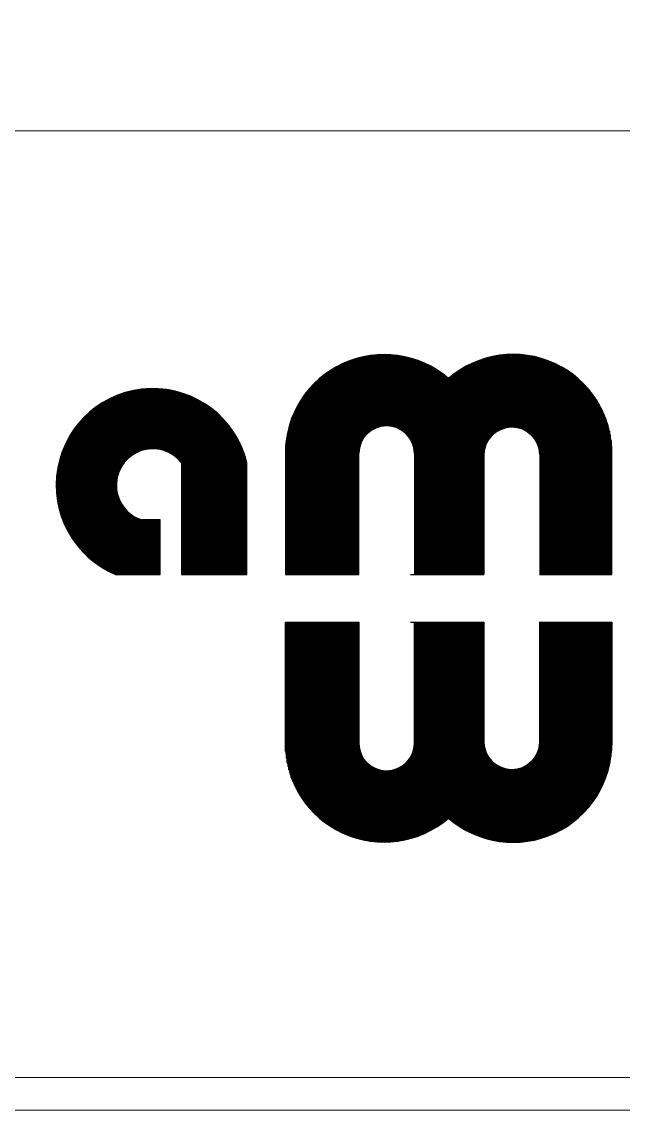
# Model space of a CAD drawing. Header units: millimetres. Extents: x 107 to 2900, y 85 to 3996.
# Drawn here: x 1462.6 to 1474.54, y 1945.91 to 1967.51 of the extents above; entities that cross this region are included whole.
import ezdxf

# ---------------------------------------------------------------- set-up
doc = ezdxf.new("R2010")
doc.units = ezdxf.units.MM
doc.layers.add('40', color=4, linetype='Continuous')
doc.layers.add('70', color=7, linetype='Continuous')

# ---------------------------------------------------------------- blocks, each defined once
blk = doc.blocks.new('12345y')
at = {"color": 20}
for p, q in [((7023.5, 786.3), (7023.5, 649)), ((7103.6, 649), (7103.6, 786.3)), ((6997.4, 716), (6975, 716)), ((6997.4, 649), (6997.4, 716)), ((6943.7, 649), (6997.4, 649)), ((7023.5, 649), (7103.6, 649))]:
    blk.add_line(p, q, dxfattribs=at)
for radius, start, end in [(118.4, 13.5527, 247.7467), (44.6, 38.4087, 252.3284)]:
    blk.add_arc((6988.5, 758.5), radius, start, end, dxfattribs=at)
blk = doc.blocks.new('abcd')
at = {"color": 20}
for p, q in [((7220.3, 907.1), (7220.3, 649)), ((7221.3, 907.6), (7221.3, 649)), ((7222.3, 908), (7222.3, 649)), ((7223.3, 908.5), (7223.3, 649)), ((7224.3, 908.9), (7224.3, 649)), ((7225.3, 909.3), (7225.3, 649)), ((7226.3, 909.7), (7226.3, 649)), ((7227.3, 910.2), (7227.3, 649)), ((7228.3, 910.5), (7228.3, 649)), ((7229.3, 910.9), (7229.3, 649)), ((7230.3, 911.3), (7230.3, 649)), ((7231.3, 911.7), (7231.3, 649)), ((7232.3, 912), (7232.3, 649)), ((7233.3, 912.4), (7233.3, 649)), ((7234.3, 912.7), (7234.3, 649)), ((7235.3, 913), (7235.3, 649)), ((7236.3, 913.3), (7236.3, 649)), ((7237.3, 913.6), (7237.3, 649)), ((7237.3, 913.6), (7237.3, 649)), ((7238.3, 913.9), (7238.3, 649)), ((7238.3, 913.9), (7238.3, 649)), ((7239.3, 914.2), (7239.3, 649)), ((7240.3, 914.5), (7240.3, 649)), ((7241.3, 914.7), (7241.3, 802.9)), ((7242.3, 915), (7242.3, 807.1)), ((7243.3, 915.3), (7243.3, 809.9)), ((7244.3, 915.5), (7244.3, 812.1)), ((7245.3, 915.7), (7245.3, 814)), ((7246.3, 915.9), (7246.3, 815.6)), ((7247.3, 916.2), (7247.3, 817.1)), ((7248.3, 916.4), (7248.3, 818.4)), ((7249.3, 916.6), (7249.3, 819.6)), ((7250.3, 916.7), (7250.3, 820.7)), ((7251.3, 916.9), (7251.3, 821.7)), ((7252.3, 917.1), (7252.3, 822.6)), ((7253.3, 917.2), (7253.3, 823.5)), ((7254.3, 917.4), (7254.3, 824.3)), ((7255.3, 917.5), (7255.3, 825.1)), ((7256.3, 917.7), (7256.3, 825.7)), ((7257.3, 917.8), (7257.3, 826.3)), ((7258.3, 917.9), (7258.3, 826.8)), ((7259.3, 918), (7259.3, 827.3)), ((7259.3, 918), (7259.3, 827.3)), ((7260.3, 918.1), (7260.3, 827.8)), ((7260.3, 918.1), (7260.3, 827.9)), ((7261.3, 918.2), (7261.3, 828.4)), ((7262.3, 918.3), (7262.3, 828.8)), ((7263.3, 918.4), (7263.3, 829.2)), ((7264.3, 918.5), (7264.3, 829.5)), ((7265.3, 918.5), (7265.3, 829.8)), ((7266.3, 918.6), (7266.3, 830.1)), ((7267.3, 918.6), (7267.3, 830.4)), ((7268.3, 918.6), (7268.3, 830.6)), ((7269.3, 918.7), (7269.3, 830.8)), ((7270.3, 918.7), (7270.3, 830.9)), ((7271.3, 918.7), (7271.3, 831.1)), ((7272.3, 918.7), (7272.3, 831.2)), ((7273.3, 918.7), (7273.3, 831.2)), ((7274.3, 918.7), (7274.3, 831.3)), ((7275.3, 918.6), (7275.3, 831.3)), ((7276.3, 918.6), (7276.3, 831.2)), ((7277.3, 918.6), (7277.3, 831.2)), ((7278.3, 918.5), (7278.3, 831.1)), ((7279.3, 918.5), (7279.3, 831)), ((7280.3, 918.4), (7280.3, 830.8)), ((7281.3, 918.3), (7281.3, 830.7)), ((7282.3, 918.3), (7282.3, 830.5)), ((7283.3, 918.2), (7283.3, 830.2)), ((7284.3, 918.1), (7284.3, 830)), ((7285.3, 918), (7285.3, 829.7)), ((7286.3, 917.8), (7286.3, 829.3)), ((7287.3, 917.7), (7287.3, 829)), ((7288.3, 917.6), (7288.3, 828.6)), ((7289.3, 917.4), (7289.3, 828.1)), ((7290.3, 917.3), (7290.3, 827.7)), ((7291.3, 917.1), (7291.3, 827.1)), ((7292.3, 917), (7292.3, 826.6)), ((7293.3, 916.8), (7293.3, 826)), ((7294.3, 916.6), (7294.3, 825.3)), ((7295.3, 916.4), (7295.3, 824.6)), ((7296.3, 916.2), (7296.3, 823.8)), ((7297.3, 916), (7297.3, 823)), ((7298.3, 915.8), (7298.3, 822.1)), ((7299.3, 915.6), (7299.3, 821.2)), ((7300.3, 915.3), (7300.3, 820.1)), ((7301.3, 915.1), (7301.3, 819)), ((7302.3, 914.8), (7302.3, 817.7)), ((7303.3, 914.6), (7303.3, 816.3)), ((7304.3, 914.3), (7304.3, 814.7)), ((7305.3, 914), (7305.3, 813)), ((7306.3, 913.7), (7306.3, 810.9)), ((7307.3, 913.4), (7307.3, 808.4)), ((7308.3, 913.1), (7308.3, 805)), ((7309.3, 912.8), (7309.3, 649)), ((7310.3, 912.5), (7310.3, 649)), ((7311.3, 912.1), (7311.3, 649)), ((7312.3, 911.8), (7312.3, 649)), ((7313.3, 911.4), (7313.3, 649)), ((7314.3, 911), (7314.3, 649)), ((7315.3, 910.7), (7315.3, 649)), ((7316.3, 910.3), (7316.3, 649)), ((7317.3, 909.9), (7317.3, 649)), ((7318.3, 909.5), (7318.3, 649)), ((7319.3, 909.1), (7319.3, 649)), ((7320.3, 908.6), (7320.3, 649)), ((7321.3, 908.2), (7321.3, 649)), ((7322.3, 907.7), (7322.3, 649)), ((7323.3, 907.3), (7323.3, 649)), ((7378.3, 907.2), (7378.3, 649)), ((7379.3, 907.6), (7379.3, 649)), ((7380.3, 908.1), (7380.3, 649)), ((7381.3, 908.6), (7381.3, 649)), ((7382.3, 909), (7382.3, 649)), ((7383.3, 909.4), (7383.3, 649)), ((7384.3, 909.9), (7384.3, 649)), ((7385.3, 910.3), (7385.3, 649)), ((7386.3, 910.7), (7386.3, 649)), ((7387.3, 911), (7387.3, 649)), ((7388.3, 911.4), (7388.3, 649)), ((7389.3, 911.8), (7389.3, 649)), ((7390.3, 912.1), (7390.3, 649)), ((7391.3, 912.5), (7391.3, 649)), ((7392.3, 912.8), (7392.3, 649)), ((7393.3, 913.1), (7393.3, 649)), ((7394.3, 913.5), (7394.3, 649)), ((7395.3, 913.8), (7395.3, 803.2)), ((7396.3, 914.1), (7396.3, 806.6)), ((7397.3, 914.4), (7397.3, 809.2)), ((7398.3, 914.6), (7398.3, 811.2)), ((7399.3, 914.9), (7399.3, 813)), ((7400.3, 915.2), (7400.3, 814.6)), ((7401.3, 915.4), (7401.3, 816)), ((7402.3, 915.7), (7402.3, 817.3)), ((7403.3, 915.9), (7403.3, 818.4)), ((7404.3, 916.1), (7404.3, 819.5)), ((7405.3, 916.3), (7405.3, 820.4)), ((7406.3, 916.5), (7406.3, 821.3)), ((7407.3, 916.7), (7407.3, 822.2)), ((7408.3, 916.9), (7408.3, 822.9)), ((7409.3, 917.1), (7409.3, 823.6)), ((7410.3, 917.3), (7410.3, 824.3)), ((7411.3, 917.4), (7411.3, 824.9)), ((7411.3, 917.4), (7411.3, 824.9)), ((7412.3, 917.6), (7412.3, 825.5)), ((7412.3, 917.6), (7412.3, 825.5)), ((7413.3, 917.7), (7413.3, 826)), ((7414.3, 917.9), (7414.3, 826.5)), ((7415.3, 918), (7415.3, 826.9)), ((7416.3, 918.1), (7416.3, 827.3)), ((7417.3, 918.2), (7417.3, 827.7)), ((7418.3, 918.3), (7418.3, 828)), ((7419.3, 918.4), (7419.3, 828.3)), ((7420.3, 918.5), (7420.3, 828.6)), ((7421.3, 918.6), (7421.3, 828.8)), ((7422.3, 918.7), (7422.3, 829)), ((7423.3, 918.7), (7423.3, 829.2)), ((7424.3, 918.8), (7424.3, 829.3)), ((7425.3, 918.8), (7425.3, 829.5)), ((7426.3, 918.9), (7426.3, 829.5)), ((7427.3, 918.9), (7427.3, 829.6)), ((7428.3, 918.9), (7428.3, 829.6)), ((7429.3, 918.9), (7429.3, 829.6)), ((7430.3, 918.9), (7430.3, 829.6)), ((7431.3, 918.9), (7431.3, 829.5)), ((7432.3, 918.9), (7432.3, 829.4)), ((7433.3, 918.9), (7433.3, 829.3)), ((7433.3, 918.9), (7433.3, 829.3)), ((7434.3, 918.9), (7434.3, 829.2)), ((7434.3, 918.9), (7434.3, 829.2)), ((7435.3, 918.8), (7435.3, 829)), ((7436.3, 918.8), (7436.3, 828.8)), ((7437.3, 918.7), (7437.3, 828.5)), ((7438.3, 918.7), (7438.3, 828.2)), ((7439.3, 918.6), (7439.3, 827.9)), ((7440.3, 918.5), (7440.3, 827.6)), ((7441.3, 918.4), (7441.3, 827.2)), ((7442.3, 918.3), (7442.3, 826.8)), ((7443.3, 918.2), (7443.3, 826.3)), ((7444.3, 918.1), (7444.3, 825.8)), ((7445.3, 918), (7445.3, 825.3)), ((7446.3, 917.9), (7446.3, 824.7)), ((7447.3, 917.7), (7447.3, 824.1)), ((7448.3, 917.6), (7448.3, 823.4)), ((7449.3, 917.4), (7449.3, 822.7)), ((7450.3, 917.3), (7450.3, 821.9)), ((7451.3, 917.1), (7451.3, 821)), ((7452.3, 916.9), (7452.3, 820.1)), ((7453.3, 916.7), (7453.3, 819.1)), ((7454.3, 916.5), (7454.3, 818)), ((7455.3, 916.3), (7455.3, 816.8)), ((7456.3, 916.1), (7456.3, 815.5)), ((7457.3, 915.9), (7457.3, 814.1)), ((7458.3, 915.6), (7458.3, 812.5)), ((7459.3, 915.4), (7459.3, 810.6)), ((7460.3, 915.1), (7460.3, 808.4)), ((7461.3, 914.9), (7461.3, 805.6)), ((7462.3, 914.6), (7462.3, 801.5)), ((7463, 914.4), (7463, 648.8)), ((7463.3, 914.3), (7463.3, 649)), ((7464.3, 914), (7464.3, 649)), ((7465.3, 913.8), (7465.3, 649)), ((7466.3, 913.4), (7466.3, 649)), ((7467.3, 913.1), (7467.3, 649)), ((7468.3, 912.8), (7468.3, 649)), ((7469.3, 912.5), (7469.3, 649)), ((7470.3, 912.1), (7470.3, 649)), ((7471.3, 911.8), (7471.3, 649)), ((7472.3, 911.4), (7472.3, 649)), ((7473.3, 911), (7473.3, 649)), ((7474.3, 910.6), (7474.3, 649)), ((7475.3, 910.2), (7475.3, 649)), ((7476.3, 909.8), (7476.3, 649)), ((7477.3, 909.4), (7477.3, 649)), ((7478.3, 909), (7478.3, 649)), ((7479.3, 908.6), (7479.3, 649)), ((7480.3, 908.1), (7480.3, 649)), ((7481.3, 907.6), (7481.3, 649)), ((7482.3, 907.2), (7482.3, 649)), ((7198.3, 893.7), (7198.3, 649)), ((7199.3, 894.5), (7199.3, 649)), ((7200.3, 895.2), (7200.3, 649)), ((7201.3, 895.9), (7201.3, 649)), ((7202.3, 896.6), (7202.3, 649)), ((7203.3, 897.3), (7203.3, 649)), ((7204.3, 898), (7204.3, 649)), ((7205.3, 898.7), (7205.3, 649)), ((7206.3, 899.3), (7206.3, 649)), ((7207.3, 900), (7207.3, 649)), ((7208.3, 900.6), (7208.3, 649)), ((7209.3, 901.2), (7209.3, 649)), ((7210.3, 901.8), (7210.3, 649)), ((7211.3, 902.4), (7211.3, 649)), ((7212.3, 903), (7212.3, 649)), ((7213.3, 903.6), (7213.3, 649)), ((7214.3, 904.1), (7214.3, 649)), ((7215.3, 904.6), (7215.3, 649)), ((7216.3, 905.1), (7216.3, 649)), ((7217.3, 905.6), (7217.3, 649)), ((7218.3, 906.1), (7218.3, 649)), ((7219.3, 906.6), (7219.3, 649)), ((7324.3, 906.8), (7324.3, 649)), ((7324.3, 906.8), (7324.3, 649)), ((7325.3, 906.3), (7325.3, 649)), ((7325.3, 906.3), (7325.3, 649)), ((7326.3, 905.8), (7326.3, 649)), ((7327.3, 905.3), (7327.3, 649)), ((7328.3, 904.8), (7328.3, 649)), ((7329.3, 904.3), (7329.3, 649)), ((7330.3, 903.7), (7330.3, 649)), ((7331.3, 903.2), (7331.3, 649)), ((7332.3, 902.6), (7332.3, 649)), ((7333.3, 902), (7333.3, 649)), ((7334.3, 901.4), (7334.3, 649)), ((7335.3, 900.8), (7335.3, 649)), ((7336.3, 900.2), (7336.3, 649)), ((7337.3, 899.5), (7337.3, 649)), ((7338.3, 898.9), (7338.3, 649)), ((7339.3, 898.2), (7339.3, 649)), ((7340.3, 897.6), (7340.3, 649)), ((7341.3, 896.9), (7341.3, 649)), ((7342.3, 896.2), (7342.3, 649)), ((7343.3, 895.4), (7343.3, 649)), ((7344.3, 894.7), (7344.3, 649)), ((7345.3, 893.9), (7345.3, 649)), ((7356.3, 893.7), (7356.3, 649)), ((7357.3, 894.5), (7357.3, 649)), ((7358.3, 895.2), (7358.3, 649)), ((7359.3, 895.9), (7359.3, 649)), ((7360.3, 896.7), (7360.3, 649)), ((7361.3, 897.4), (7361.3, 649)), ((7362.3, 898), (7362.3, 649)), ((7363.3, 898.7), (7363.3, 649)), ((7364.3, 899.4), (7364.3, 649)), ((7365.3, 900), (7365.3, 649)), ((7366.3, 900.6), (7366.3, 649)), ((7367.3, 901.3), (7367.3, 649)), ((7368.3, 901.9), (7368.3, 649)), ((7369.3, 902.5), (7369.3, 649)), ((7370.3, 903), (7370.3, 649)), ((7371.3, 903.6), (7371.3, 649)), ((7372.3, 904.1), (7372.3, 649)), ((7373.3, 904.7), (7373.3, 649)), ((7374.3, 905.2), (7374.3, 649)), ((7375.3, 905.7), (7375.3, 649)), ((7376.3, 906.2), (7376.3, 649)), ((7377.3, 906.7), (7377.3, 649)), ((7483.3, 906.7), (7483.3, 649)), ((7484.3, 906.2), (7484.3, 649)), ((7485.3, 905.7), (7485.3, 649)), ((7486.3, 905.2), (7486.3, 649)), ((7487.3, 904.7), (7487.3, 649)), ((7488.3, 904.1), (7488.3, 649)), ((7489.3, 903.6), (7489.3, 649)), ((7490.3, 903), (7490.3, 649)), ((7491.3, 902.4), (7491.3, 649)), ((7492.3, 901.8), (7492.3, 649)), ((7493.3, 901.2), (7493.3, 649)), ((7494.3, 900.6), (7494.3, 649)), ((7495.3, 900), (7495.3, 649)), ((7496.3, 899.3), (7496.3, 649)), ((7497.3, 898.7), (7497.3, 649)), ((7498.3, 898), (7498.3, 649)), ((7499.3, 897.3), (7499.3, 649)), ((7500.3, 896.6), (7500.3, 649)), ((7501.3, 895.9), (7501.3, 649)), ((7502.3, 895.2), (7502.3, 649)), ((7503.3, 894.4), (7503.3, 649)), ((7504.3, 893.7), (7504.3, 649)), ((7184.3, 881.1), (7184.3, 649)), ((7185.3, 882.2), (7185.3, 649)), ((7186.3, 883.2), (7186.3, 649)), ((7187.3, 884.2), (7187.3, 649)), ((7188.3, 885.1), (7188.3, 649)), ((7189.3, 886.1), (7189.3, 649)), ((7190.3, 887), (7190.3, 649)), ((7191.3, 887.9), (7191.3, 649)), ((7192.3, 888.8), (7192.3, 649)), ((7193.3, 889.6), (7193.3, 649)), ((7194.3, 890.5), (7194.3, 649)), ((7195.3, 891.3), (7195.3, 649)), ((7196.3, 892.1), (7196.3, 649)), ((7197.3, 892.9), (7197.3, 649)), ((7346.3, 893.2), (7346.3, 649)), ((7346.3, 893.2), (7346.3, 649)), ((7347.3, 892.4), (7347.3, 649)), ((7347.3, 892.4), (7347.3, 649)), ((7348.3, 891.6), (7348.3, 649)), ((7349.3, 890.8), (7349.3, 649)), ((7350.3, 889.9), (7350.3, 649)), ((7351.3, 889.6), (7351.3, 649)), ((7352.3, 890.5), (7352.3, 649)), ((7353.3, 891.3), (7353.3, 649)), ((7354.3, 892.1), (7354.3, 649)), ((7355.3, 892.9), (7355.3, 649)), ((7505.3, 892.9), (7505.3, 649)), ((7506.3, 892.1), (7506.3, 649)), ((7507.3, 891.3), (7507.3, 649)), ((7508.3, 890.4), (7508.3, 649)), ((7509.3, 889.6), (7509.3, 649)), ((7510.3, 888.7), (7510.3, 649)), ((7511.3, 887.8), (7511.3, 649)), ((7512.3, 886.9), (7512.3, 649)), ((7513.3, 886), (7513.3, 649)), ((7513.3, 886), (7513.3, 649)), ((7514.3, 885), (7514.3, 649)), ((7514.3, 885), (7514.3, 649)), ((7515.3, 884), (7515.3, 649)), ((7516.3, 883), (7516.3, 649)), ((7517.3, 882), (7517.3, 649)), ((7518.3, 881), (7518.3, 649)), ((6941.6, 867.2), (6941.6, 649.9)), ((6942.6, 867.6), (6942.6, 649.5)), ((6943.6, 868), (6943.6, 649)), ((6944.6, 868.4), (6944.6, 766.4)), ((6945.6, 868.8), (6945.6, 770.7)), ((6946.6, 869.2), (6946.6, 773.8)), ((6947.6, 869.6), (6947.6, 776.3)), ((6948.6, 869.9), (6948.6, 778.5)), ((6949.6, 870.3), (6949.6, 780.4)), ((6950.6, 870.6), (6950.6, 782.1)), ((6951.6, 871), (6951.6, 783.6)), ((6952.6, 871.3), (6952.6, 785)), ((6953.6, 871.6), (6953.6, 786.3)), ((6954.6, 871.9), (6954.6, 787.5)), ((6955.6, 872.2), (6955.6, 788.7)), ((6956.6, 872.5), (6956.6, 789.7)), ((6957.6, 872.8), (6957.6, 790.7)), ((6958.6, 873), (6958.6, 791.6)), ((6959.6, 873.3), (6959.6, 792.5)), ((6960.6, 873.5), (6960.6, 793.4)), ((6961.6, 873.8), (6961.6, 794.1)), ((6962.6, 874), (6962.6, 794.9)), ((6963.6, 874.2), (6963.6, 795.6)), ((6963.6, 874.2), (6963.6, 795.6)), ((6964.6, 874.4), (6964.6, 796.2)), ((6964.6, 874.4), (6964.6, 796.2)), ((6965.6, 874.6), (6965.6, 796.8)), ((6966.6, 874.8), (6966.6, 797.4)), ((6967.6, 875), (6967.6, 798)), ((6968.6, 875.2), (6968.6, 798.5)), ((6969.6, 875.4), (6969.6, 799)), ((6970.6, 875.5), (6970.6, 799.4)), ((6971.6, 875.7), (6971.6, 799.8)), ((6972.6, 875.8), (6972.6, 800.2)), ((6973.6, 875.3), (6973.6, 800.6)), ((6974.6, 876.1), (6974.6, 800.9)), ((6975.6, 876.2), (6975.6, 801.3)), ((6976.6, 876.3), (6976.6, 801.6)), ((6977.6, 876.4), (6977.6, 801.8)), ((6978.6, 876.5), (6978.6, 802.1)), ((6979.6, 876.6), (6979.6, 802.3)), ((6980.6, 876.6), (6980.6, 802.5)), ((6981.6, 876.7), (6981.6, 802.6)), ((6982.6, 876.7), (6982.6, 802.8)), ((6983.6, 876.8), (6983.6, 802.9)), ((6984.6, 876.8), (6984.6, 803)), ((6985.6, 876.9), (6985.6, 803.1)), ((6985.6, 876.9), (6985.6, 803.1)), ((6986.6, 876.9), (6986.6, 803.1)), ((6986.6, 876.9), (6986.6, 803.1)), ((6987.6, 876.9), (6987.6, 803.2)), ((6988.6, 876.9), (6988.6, 803.2)), ((6989.6, 876.9), (6989.6, 803.2)), ((6990.6, 876.9), (6990.6, 803.1)), ((6991.6, 876.9), (6991.6, 803.1)), ((6992.6, 876.8), (6992.6, 803)), ((6993.6, 876.8), (6993.6, 802.9)), ((6994.6, 876.7), (6994.6, 802.8)), ((6995.6, 876.7), (6995.6, 802.6)), ((6996.6, 876.6), (6996.6, 802.4)), ((6997.6, 876.5), (6997.6, 802.3)), ((6998.6, 876.5), (6998.6, 802)), ((6999.6, 876.4), (6999.6, 801.8)), ((7000.6, 876.3), (7000.6, 801.5)), ((7001.6, 876.2), (7001.6, 801.2)), ((7002.6, 876.1), (7002.6, 800.9)), ((7003.6, 875.9), (7003.6, 800.6)), ((7004.6, 875.8), (7004.6, 800.2)), ((7005.6, 875.7), (7005.6, 799.8)), ((7006.6, 875.5), (7006.6, 799.4)), ((7007.6, 875.3), (7007.6, 798.9)), ((7008.6, 875.2), (7008.6, 798.4)), ((7009.6, 875), (7009.6, 797.9)), ((7010.6, 874.8), (7010.6, 797.4)), ((7011.6, 874.6), (7011.6, 796.8)), ((7012.6, 874.4), (7012.6, 796.1)), ((7013.6, 874.2), (7013.6, 795.5)), ((7014.6, 874), (7014.6, 794.8)), ((7015.6, 873.8), (7015.6, 794)), ((7016.6, 873.5), (7016.6, 793.3)), ((7017.6, 873.3), (7017.6, 792.4)), ((7018.6, 873), (7018.6, 791.5)), ((7019.6, 872.7), (7019.6, 790.6)), ((7020.6, 872.5), (7020.6, 789.6)), ((7021.6, 872.2), (7021.6, 788.5)), ((7022.6, 871.9), (7022.6, 787.4)), ((7023.6, 871.6), (7023.6, 649.3)), ((7024.6, 871.3), (7024.6, 649)), ((7025.6, 870.9), (7025.6, 649)), ((7026.6, 870.6), (7026.6, 649)), ((7027.6, 870.3), (7027.6, 649)), ((7028.6, 869.9), (7028.6, 649)), ((7029.6, 869.5), (7029.6, 649)), ((7030.6, 869.2), (7030.6, 649)), ((7031.6, 868.8), (7031.6, 649)), ((7032.6, 868.4), (7032.6, 649)), ((7033.6, 868), (7033.6, 649)), ((7034.6, 867.6), (7034.6, 649)), ((7035.6, 867.1), (7035.6, 649)), ((7173.3, 867.8), (7173.3, 649)), ((7173.3, 867.8), (7173.3, 649)), ((7174.3, 869.2), (7174.3, 649)), ((7175.3, 870.5), (7175.3, 649)), ((7176.3, 871.8), (7176.3, 649)), ((7177.3, 873.1), (7177.3, 649)), ((7178.3, 874.3), (7178.3, 649)), ((7179.3, 875.5), (7179.3, 649)), ((7180.3, 876.7), (7180.3, 649)), ((7181.3, 877.8), (7181.3, 649)), ((7182.3, 879), (7182.3, 649)), ((7183.3, 880.1), (7183.3, 649)), ((7519.3, 879.9), (7519.3, 649)), ((7520.3, 878.8), (7520.3, 649)), ((7521.3, 877.7), (7521.3, 649)), ((7522.3, 876.5), (7522.3, 649)), ((7523.3, 875.3), (7523.3, 649)), ((7524.3, 874.1), (7524.3, 649)), ((7525.3, 872.9), (7525.3, 649)), ((7526.3, 871.6), (7526.3, 649)), ((7527.3, 870.2), (7527.3, 649)), ((7528.3, 868.9), (7528.3, 649)), ((7529.3, 867.5), (7529.3, 649)), ((6918.6, 854), (6918.6, 663.1)), ((6919.6, 854.7), (6919.6, 662.3)), ((6920.6, 855.4), (6920.6, 661.6)), ((6921.6, 856.1), (6921.6, 660.9)), ((6922.6, 856.8), (6922.6, 660.3)), ((6923.6, 857.5), (6923.6, 659.6)), ((6924.6, 858.1), (6924.6, 658.9)), ((6925.6, 858.8), (6925.6, 658.3)), ((6926.6, 859.4), (6926.6, 657.7)), ((6927.6, 860), (6927.6, 657.1)), ((6928.6, 860.6), (6928.6, 656.5)), ((6929.6, 861.2), (6929.6, 655.9)), ((6930.6, 861.7), (6930.6, 655.3)), ((6931.6, 862.3), (6931.6, 654.8)), ((6932.6, 862.8), (6932.6, 654.2)), ((6933.6, 863.4), (6933.6, 653.7)), ((6934.6, 863.9), (6934.6, 653.2)), ((6935.6, 864.4), (6935.6, 652.7)), ((6936.6, 864.9), (6936.6, 652.2)), ((6937.6, 865.4), (6937.6, 651.7)), ((6938.6, 865.8), (6938.6, 651.2)), ((6939.6, 866.3), (6939.6, 650.8)), ((6940.6, 866.7), (6940.6, 650.3)), ((7036.6, 866.7), (7036.6, 649)), ((7037.6, 866.2), (7037.6, 649)), ((7038.6, 865.8), (7038.6, 649)), ((7039.6, 865.3), (7039.6, 649)), ((7040.6, 864.8), (7040.6, 649)), ((7041.6, 864.3), (7041.6, 649)), ((7042.6, 863.8), (7042.6, 649)), ((7043.6, 863.3), (7043.6, 649)), ((7044.6, 862.8), (7044.6, 649)), ((7045.6, 862.2), (7045.6, 649)), ((7046.6, 861.7), (7046.6, 649)), ((7047.6, 861.1), (7047.6, 649)), ((7048.6, 860.5), (7048.6, 649)), ((7049.6, 859.9), (7049.6, 649)), ((7050.6, 859.3), (7050.6, 649)), ((7051.6, 858.7), (7051.6, 649)), ((7052.6, 858.1), (7052.6, 649)), ((7053.6, 857.4), (7053.6, 649)), ((7054.6, 856.7), (7054.6, 649)), ((7055.6, 856.1), (7055.6, 649)), ((7056.6, 855.4), (7056.6, 649)), ((7057.6, 854.7), (7057.6, 649)), ((7058.6, 853.9), (7058.6, 649)), ((7165.3, 854.9), (7165.3, 649)), ((7166.3, 856.7), (7166.3, 649)), ((7167.3, 858.4), (7167.3, 649)), ((7168.3, 860.1), (7168.3, 649)), ((7169.3, 861.8), (7169.3, 649)), ((7170.3, 863.3), (7170.3, 649)), ((7171.3, 864.9), (7171.3, 649)), ((7172.3, 866.3), (7172.3, 649)), ((7172.3, 866.3), (7172.3, 649)), ((7530.3, 866), (7530.3, 649)), ((7531.3, 864.5), (7531.3, 649)), ((7532.3, 863), (7532.3, 649)), ((7533.3, 861.4), (7533.3, 649)), ((7534.3, 859.8), (7534.3, 649)), ((7535.3, 858), (7535.3, 649)), ((7535.3, 858), (7535.3, 649)), ((7536.3, 856.3), (7536.3, 649)), ((7536.3, 856.3), (7536.3, 649)), ((7537.3, 854.4), (7537.3, 649)), ((6903.6, 841), (6903.6, 676.1)), ((6904.6, 842), (6904.6, 675.1)), ((6905.6, 843), (6905.6, 674.1)), ((6906.6, 843.9), (6906.6, 673.1)), ((6907.6, 844.9), (6907.6, 672.2)), ((6908.6, 845.8), (6908.6, 671.3)), ((6909.6, 846.7), (6909.6, 670.4)), ((6910.6, 847.6), (6910.6, 669.5)), ((6911.6, 848.5), (6911.6, 668.6)), ((6912.6, 849.3), (6912.6, 667.8)), ((6913.6, 850.1), (6913.6, 666.9)), ((6914.6, 850.9), (6914.6, 666.1)), ((6915.6, 851.7), (6915.6, 665.3)), ((6916.6, 852.5), (6916.6, 664.6)), ((6917.6, 853.3), (6917.6, 663.8)), ((7059.6, 853.2), (7059.6, 649)), ((7060.6, 852.4), (7060.6, 649)), ((7061.6, 851.7), (7061.6, 649)), ((7062.6, 850.9), (7062.6, 649)), ((7063.6, 850), (7063.6, 649)), ((7064.6, 849.2), (7064.6, 649)), ((7065.6, 848.4), (7065.6, 649)), ((7065.6, 848.4), (7065.6, 649)), ((7066.6, 847.5), (7066.6, 649)), ((7066.6, 847.5), (7066.6, 649)), ((7067.6, 846.6), (7067.6, 649)), ((7068.6, 845.7), (7068.6, 649)), ((7069.6, 844.8), (7069.6, 649)), ((7070.6, 843.8), (7070.6, 649)), ((7071.6, 842.9), (7071.6, 649)), ((7072.6, 841.9), (7072.6, 649)), ((7073.6, 840.8), (7073.6, 649)), ((7159.3, 841.9), (7159.3, 649)), ((7160.3, 844.4), (7160.3, 649)), ((7161.3, 846.7), (7161.3, 649)), ((7162.3, 848.9), (7162.3, 649)), ((7163.3, 851), (7163.3, 649)), ((7164.3, 853), (7164.3, 649)), ((7538.3, 852.5), (7538.3, 649)), ((7539.3, 850.5), (7539.3, 649)), ((7540.3, 848.3), (7540.3, 649)), ((7541.3, 846.1), (7541.3, 649)), ((7542.3, 843.7), (7542.3, 649)), ((7543.3, 841.2), (7543.3, 649)), ((6892.6, 827.8), (6892.6, 689.2)), ((6893.6, 829.2), (6893.6, 687.9)), ((6894.6, 830.5), (6894.6, 686.6)), ((6895.6, 831.8), (6895.6, 685.3)), ((6896.6, 833.1), (6896.6, 684)), ((6897.6, 834.3), (6897.6, 682.8)), ((6898.6, 835.5), (6898.6, 681.6)), ((6898.6, 835.5), (6898.6, 681.6)), ((6899.6, 836.6), (6899.6, 680.5)), ((6899.6, 836.6), (6899.6, 680.5)), ((6900.6, 837.7), (6900.6, 679.3)), ((6901.6, 838.8), (6901.6, 678.2)), ((6902.6, 839.9), (6902.6, 677.2)), ((7074.6, 839.8), (7074.6, 649)), ((7075.6, 838.7), (7075.6, 649)), ((7076.6, 837.6), (7076.6, 649)), ((7077.6, 836.5), (7077.6, 649)), ((7078.6, 835.3), (7078.6, 649)), ((7079.6, 834.1), (7079.6, 649)), ((7080.6, 832.9), (7080.6, 649)), ((7081.6, 831.7), (7081.6, 649)), ((7082.6, 830.4), (7082.6, 649)), ((7083.6, 829), (7083.6, 649)), ((7084.6, 827.7), (7084.6, 649)), ((7155.3, 829.9), (7155.3, 649)), ((7156.3, 833.3), (7156.3, 649)), ((7157.3, 836.4), (7157.3, 649)), ((7158.3, 839.3), (7158.3, 649)), ((7544.3, 838.5), (7544.3, 649)), ((7545.3, 835.6), (7545.3, 649)), ((7546.3, 832.3), (7546.3, 649)), ((7547.3, 828.8), (7547.3, 649)), ((6884.6, 815.1), (6884.6, 701.9)), ((6885.6, 816.9), (6885.6, 700.1)), ((6886.6, 818.7), (6886.6, 698.4)), ((6887.6, 820.3), (6887.6, 696.8)), ((6888.6, 821.9), (6888.6, 695.1)), ((6889.6, 823.5), (6889.6, 693.6)), ((6890.6, 825), (6890.6, 692.1)), ((6891.6, 826.4), (6891.6, 690.6)), ((7085.6, 826.3), (7085.6, 649)), ((7086.6, 824.8), (7086.6, 649)), ((7087.6, 823.3), (7087.6, 649)), ((7087.6, 823.3), (7087.6, 649)), ((7088.6, 821.8), (7088.6, 649)), ((7088.6, 821.8), (7088.6, 649)), ((7089.6, 820.1), (7089.6, 649)), ((7090.6, 818.5), (7090.6, 649)), ((7091.6, 816.7), (7091.6, 649)), ((7092.6, 814.9), (7092.6, 649)), ((7152.3, 815.8), (7152.3, 649)), ((7153.3, 821.5), (7153.3, 649)), ((7154.3, 826), (7154.3, 649)), ((7548.3, 824.7), (7548.3, 649)), ((7549.3, 819.9), (7549.3, 649)), ((7550.3, 813.5), (7550.3, 649)), ((6878.6, 802.4), (6878.6, 714.7)), ((6879.6, 804.8), (6879.6, 712.3)), ((6880.6, 807.1), (6880.6, 710)), ((6881.6, 809.2), (6881.6, 707.8)), ((6882.6, 811.3), (6882.6, 705.8)), ((6883.6, 813.3), (6883.6, 703.8)), ((7093.6, 813), (7093.6, 649)), ((7094.6, 811.1), (7094.6, 649)), ((7095.6, 809), (7095.6, 649)), ((7096.6, 806.8), (7096.6, 649)), ((7097.6, 804.5), (7097.6, 649)), ((7098.6, 802.1), (7098.6, 649)), ((7151.3, 807.2), (7151.3, 649)), ((7151.3, 807.2), (7151.3, 649)), ((6874.6, 790.5), (6874.6, 726.5)), ((6875.6, 793.9), (6875.6, 723.2)), ((6876.6, 797), (6876.6, 720.1)), ((6876.6, 797), (6876.6, 720.1)), ((6877.6, 799.8), (6877.6, 717.3)), ((6877.6, 799.8), (6877.6, 717.3)), ((7099.6, 799.4), (7099.6, 649)), ((7100.6, 796.6), (7100.6, 649)), ((7101.6, 793.5), (7101.6, 649)), ((7102.6, 790.1), (7102.6, 649)), ((7103.3, 787.2), (7103.3, 649)), ((7151, 797.7), (7151, 649)), ((7240.9, 649), (7240.9, 797.7)), ((7309.3, 797.9), (7309.3, 650.9)), ((7394.5, 649), (7394.5, 796.1)), ((7551.3, 649), (7551.3, 799.3)), ((6871.6, 776.7), (6871.6, 740.3)), ((6872.6, 782.3), (6872.6, 734.8)), ((6873.6, 786.7), (6873.6, 730.3)), ((6870.6, 768.4), (6870.6, 748.7)), ((6944.6, 750.7), (6944.6, 649)), ((6945.6, 746.3), (6945.6, 649)), ((6946.6, 743.3), (6946.6, 649)), ((6947.6, 740.7), (6947.6, 649)), ((6948.6, 738.6), (6948.6, 649)), ((6949.6, 736.7), (6949.6, 649)), ((6950.6, 735), (6950.6, 649)), ((6951.6, 733.5), (6951.6, 649)), ((6952.6, 732.1), (6952.6, 649)), ((6953.6, 730.8), (6953.6, 649)), ((6954.6, 729.5), (6954.6, 649)), ((6955.6, 728.4), (6955.6, 649)), ((6956.6, 727.4), (6956.6, 649)), ((6957.6, 726.4), (6957.6, 649)), ((6958.6, 725.4), (6958.6, 649)), ((6959.6, 724.6), (6959.6, 649)), ((6960.6, 723.7), (6960.6, 649)), ((6961.6, 722.9), (6961.6, 649)), ((6962.6, 722.2), (6962.6, 649)), ((6963.6, 721.5), (6963.6, 649)), ((6963.6, 721.5), (6963.6, 649)), ((6964.6, 720.9), (6964.6, 649)), ((6964.6, 720.9), (6964.6, 649)), ((6965.6, 720.2), (6965.6, 649)), ((6966.6, 719.7), (6966.6, 649)), ((6967.6, 719.1), (6967.6, 649)), ((6968.6, 718.6), (6968.6, 649)), ((6969.6, 718.1), (6969.6, 649)), ((6970.6, 717.7), (6970.6, 649)), ((6971.6, 717.2), (6971.6, 649)), ((6972.6, 716.8), (6972.6, 649)), ((6973.6, 716.5), (6973.6, 649)), ((6974.6, 716.1), (6974.6, 649)), ((6975.6, 716), (6975.6, 649)), ((6976.6, 716), (6976.6, 649)), ((6977.6, 716), (6977.6, 649)), ((6978.6, 716), (6978.6, 649)), ((6979.6, 716), (6979.6, 649)), ((6980.6, 716), (6980.6, 649)), ((6981.6, 716), (6981.6, 649)), ((6982.6, 716), (6982.6, 649)), ((6983.6, 716), (6983.6, 649)), ((6984.6, 716), (6984.6, 649)), ((6985.6, 716), (6985.6, 649)), ((6985.6, 716), (6985.6, 649)), ((6986.6, 716), (6986.6, 649)), ((6986.6, 716), (6986.6, 649)), ((6987.6, 716), (6987.6, 649)), ((6988.6, 716), (6988.6, 649)), ((6989.6, 716), (6989.6, 649)), ((6990.6, 716), (6990.6, 649)), ((6991.6, 716), (6991.6, 649)), ((6992.6, 716), (6992.6, 649)), ((6993.6, 716), (6993.6, 649)), ((6994.6, 716), (6994.6, 649)), ((6995.6, 716), (6995.6, 649)), ((6996.6, 716), (6996.6, 649)), ((7151, 649), (7240.9, 649)), ((7304.6, 649), (7394.5, 649)), ((7463, 649), (7551.3, 649))]:
    blk.add_line(p, q, dxfattribs=at)
at = {"color": 5}
for p, q in [((7151, 442.2), (7151, 590.9)), ((7151, 590.9), (7240.9, 590.9)), ((7151.3, 432.7), (7151.3, 590.9)), ((7151.3, 432.7), (7151.3, 590.9)), ((7152.3, 424), (7152.3, 590.9)), ((7153.3, 418.4), (7153.3, 590.9)), ((7154.3, 413.9), (7154.3, 590.9)), ((7155.3, 410), (7155.3, 590.9)), ((7156.3, 406.6), (7156.3, 590.9)), ((7157.3, 403.5), (7157.3, 590.9)), ((7158.3, 400.6), (7158.3, 590.9)), ((7159.3, 398), (7159.3, 590.9)), ((7160.3, 395.5), (7160.3, 590.9)), ((7161.3, 393.2), (7161.3, 590.9)), ((7162.3, 391), (7162.3, 590.9)), ((7163.3, 388.9), (7163.3, 590.9)), ((7164.3, 386.9), (7164.3, 590.9)), ((7165.3, 385), (7165.3, 590.9)), ((7166.3, 383.2), (7166.3, 590.9)), ((7167.3, 381.4), (7167.3, 590.9)), ((7168.3, 379.8), (7168.3, 590.9)), ((7169.3, 378.1), (7169.3, 590.9)), ((7170.3, 376.5), (7170.3, 590.9)), ((7171.3, 375), (7171.3, 590.9)), ((7172.3, 373.6), (7172.3, 590.9)), ((7172.3, 373.6), (7172.3, 590.9)), ((7173.3, 372.1), (7173.3, 590.9)), ((7173.3, 372.1), (7173.3, 590.9)), ((7174.3, 370.7), (7174.3, 590.9)), ((7175.3, 369.4), (7175.3, 590.9)), ((7176.3, 368.1), (7176.3, 590.9)), ((7177.3, 366.8), (7177.3, 590.9)), ((7178.3, 365.6), (7178.3, 590.9)), ((7179.3, 364.4), (7179.3, 590.9)), ((7180.3, 363.2), (7180.3, 590.9)), ((7181.3, 362), (7181.3, 590.9)), ((7182.3, 360.9), (7182.3, 590.9)), ((7183.3, 359.8), (7183.3, 590.9)), ((7184.3, 358.8), (7184.3, 590.9)), ((7185.3, 357.7), (7185.3, 590.9)), ((7186.3, 356.7), (7186.3, 590.9)), ((7187.3, 355.7), (7187.3, 590.9)), ((7188.3, 354.8), (7188.3, 590.9)), ((7189.3, 353.8), (7189.3, 590.9)), ((7190.3, 352.9), (7190.3, 590.9)), ((7191.3, 352), (7191.3, 590.9)), ((7192.3, 351.1), (7192.3, 590.9)), ((7193.3, 350.2), (7193.3, 590.9)), ((7194.3, 349.4), (7194.3, 590.9)), ((7195.3, 348.6), (7195.3, 590.9)), ((7196.3, 347.8), (7196.3, 590.9)), ((7197.3, 347), (7197.3, 590.9)), ((7198.3, 346.2), (7198.3, 590.9)), ((7199.3, 345.4), (7199.3, 590.9)), ((7200.3, 344.7), (7200.3, 590.9)), ((7201.3, 344), (7201.3, 590.9)), ((7202.3, 343.3), (7202.3, 590.9)), ((7203.3, 342.6), (7203.3, 590.9)), ((7204.3, 341.9), (7204.3, 590.9)), ((7205.3, 341.2), (7205.3, 590.9)), ((7206.3, 340.6), (7206.3, 590.9)), ((7207.3, 339.9), (7207.3, 590.9)), ((7208.3, 339.3), (7208.3, 590.9)), ((7209.3, 338.7), (7209.3, 590.9)), ((7210.3, 338.1), (7210.3, 590.9)), ((7211.3, 337.5), (7211.3, 590.9)), ((7212.3, 336.9), (7212.3, 590.9)), ((7213.3, 336.3), (7213.3, 590.9)), ((7214.3, 335.8), (7214.3, 590.9)), ((7215.3, 335.3), (7215.3, 590.9)), ((7216.3, 334.8), (7216.3, 590.9)), ((7217.3, 334.2), (7217.3, 590.9)), ((7218.3, 333.7), (7218.3, 590.9)), ((7219.3, 333.3), (7219.3, 590.9)), ((7220.3, 332.8), (7220.3, 590.9)), ((7221.3, 332.3), (7221.3, 590.9)), ((7222.3, 331.9), (7222.3, 590.9)), ((7223.3, 331.4), (7223.3, 590.9)), ((7224.3, 331), (7224.3, 590.9)), ((7225.3, 330.6), (7225.3, 590.9)), ((7226.3, 330.1), (7226.3, 590.9)), ((7227.3, 329.7), (7227.3, 590.9)), ((7228.3, 329.3), (7228.3, 590.9)), ((7229.3, 329), (7229.3, 590.9)), ((7230.3, 328.6), (7230.3, 590.9)), ((7231.3, 328.2), (7231.3, 590.9)), ((7232.3, 327.9), (7232.3, 590.9)), ((7233.3, 327.5), (7233.3, 590.9)), ((7234.3, 327.2), (7234.3, 590.9)), ((7235.3, 326.9), (7235.3, 590.9)), ((7236.3, 326.6), (7236.3, 590.9)), ((7237.3, 326.3), (7237.3, 590.9)), ((7237.3, 326.3), (7237.3, 590.9)), ((7238.3, 326), (7238.3, 590.9)), ((7238.3, 326), (7238.3, 590.9)), ((7239.3, 325.7), (7239.3, 590.9)), ((7240.3, 325.4), (7240.3, 590.9)), ((7240.9, 590.9), (7240.9, 442.2)), ((7304.6, 590.9), (7394.5, 590.9)), ((7309.3, 327.1), (7309.3, 590.9)), ((7309.3, 441.9), (7309.3, 589)), ((7310.3, 327.4), (7310.3, 590.9)), ((7311.3, 327.8), (7311.3, 590.9)), ((7312.3, 328.1), (7312.3, 590.9)), ((7313.3, 328.5), (7313.3, 590.9)), ((7314.3, 328.8), (7314.3, 590.9)), ((7315.3, 329.2), (7315.3, 590.9)), ((7316.3, 329.6), (7316.3, 590.9)), ((7317.3, 330), (7317.3, 590.9)), ((7318.3, 330.4), (7318.3, 590.9)), ((7319.3, 330.8), (7319.3, 590.9)), ((7320.3, 331.3), (7320.3, 590.9)), ((7321.3, 331.7), (7321.3, 590.9)), ((7322.3, 332.2), (7322.3, 590.9)), ((7323.3, 332.6), (7323.3, 590.9)), ((7324.3, 333.1), (7324.3, 590.9)), ((7324.3, 333.1), (7324.3, 590.9)), ((7325.3, 333.6), (7325.3, 590.9)), ((7325.3, 333.6), (7325.3, 590.9)), ((7326.3, 334.1), (7326.3, 590.9)), ((7327.3, 334.6), (7327.3, 590.9)), ((7328.3, 335.1), (7328.3, 590.9)), ((7329.3, 335.6), (7329.3, 590.9)), ((7330.3, 336.2), (7330.3, 590.9)), ((7331.3, 336.7), (7331.3, 590.9)), ((7332.3, 337.3), (7332.3, 590.9)), ((7333.3, 337.9), (7333.3, 590.9)), ((7334.3, 338.5), (7334.3, 590.9)), ((7335.3, 339.1), (7335.3, 590.9)), ((7336.3, 339.7), (7336.3, 590.9)), ((7337.3, 340.3), (7337.3, 590.9)), ((7338.3, 341), (7338.3, 590.9)), ((7339.3, 341.7), (7339.3, 590.9)), ((7340.3, 342.3), (7340.3, 590.9)), ((7341.3, 343), (7341.3, 590.9)), ((7342.3, 343.7), (7342.3, 590.9)), ((7343.3, 344.5), (7343.3, 590.9)), ((7344.3, 345.2), (7344.3, 590.9)), ((7345.3, 345.9), (7345.3, 590.9)), ((7346.3, 346.7), (7346.3, 590.9)), ((7346.3, 346.7), (7346.3, 590.9)), ((7347.3, 347.5), (7347.3, 590.9)), ((7347.3, 347.5), (7347.3, 590.9)), ((7348.3, 348.3), (7348.3, 590.9)), ((7349.3, 349.1), (7349.3, 590.9)), ((7350.3, 350), (7350.3, 590.9)), ((7351.3, 350.3), (7351.3, 590.9)), ((7352.3, 349.4), (7352.3, 590.9)), ((7353.3, 348.6), (7353.3, 590.9)), ((7354.3, 347.8), (7354.3, 590.9)), ((7355.3, 347), (7355.3, 590.9)), ((7356.3, 346.2), (7356.3, 590.9)), ((7357.3, 345.4), (7357.3, 590.9)), ((7358.3, 344.7), (7358.3, 590.9)), ((7359.3, 344), (7359.3, 590.9)), ((7360.3, 343.2), (7360.3, 590.9)), ((7361.3, 342.5), (7361.3, 590.9)), ((7362.3, 341.8), (7362.3, 590.9)), ((7363.3, 341.2), (7363.3, 590.9)), ((7364.3, 340.5), (7364.3, 590.9)), ((7365.3, 339.9), (7365.3, 590.9)), ((7366.3, 339.2), (7366.3, 590.9)), ((7367.3, 338.6), (7367.3, 590.9)), ((7368.3, 338), (7368.3, 590.9)), ((7369.3, 337.4), (7369.3, 590.9)), ((7370.3, 336.9), (7370.3, 590.9)), ((7371.3, 336.3), (7371.3, 590.9)), ((7372.3, 335.7), (7372.3, 590.9)), ((7373.3, 335.2), (7373.3, 590.9)), ((7374.3, 334.7), (7374.3, 590.9)), ((7375.3, 334.2), (7375.3, 590.9)), ((7376.3, 333.7), (7376.3, 590.9)), ((7377.3, 333.2), (7377.3, 590.9)), ((7378.3, 332.7), (7378.3, 590.9)), ((7379.3, 332.2), (7379.3, 590.9)), ((7380.3, 331.8), (7380.3, 590.9)), ((7381.3, 331.3), (7381.3, 590.9)), ((7382.3, 330.9), (7382.3, 590.9)), ((7383.3, 330.4), (7383.3, 590.9)), ((7384.3, 330), (7384.3, 590.9)), ((7385.3, 329.6), (7385.3, 590.9)), ((7386.3, 329.2), (7386.3, 590.9)), ((7387.3, 328.8), (7387.3, 590.9)), ((7388.3, 328.5), (7388.3, 590.9)), ((7389.3, 328.1), (7389.3, 590.9)), ((7390.3, 327.8), (7390.3, 590.9)), ((7391.3, 327.4), (7391.3, 590.9)), ((7392.3, 327.1), (7392.3, 590.9)), ((7393.3, 326.7), (7393.3, 590.9)), ((7394.3, 326.4), (7394.3, 590.9)), ((7394.5, 590.9), (7394.5, 443.8)), ((7463, 325.4), (7463, 591.1)), ((7463, 590.9), (7551.3, 590.9)), ((7463.3, 325.6), (7463.3, 590.9)), ((7464.3, 325.8), (7464.3, 590.9)), ((7465.3, 326.1), (7465.3, 590.9)), ((7466.3, 326.4), (7466.3, 590.9)), ((7467.3, 326.8), (7467.3, 590.9)), ((7468.3, 327.1), (7468.3, 590.9)), ((7469.3, 327.4), (7469.3, 590.9)), ((7470.3, 327.8), (7470.3, 590.9)), ((7471.3, 328.1), (7471.3, 590.9)), ((7472.3, 328.5), (7472.3, 590.9)), ((7473.3, 328.9), (7473.3, 590.9)), ((7474.3, 329.3), (7474.3, 590.9)), ((7475.3, 329.7), (7475.3, 590.9)), ((7476.3, 330.1), (7476.3, 590.9)), ((7477.3, 330.5), (7477.3, 590.9)), ((7478.3, 330.9), (7478.3, 590.9)), ((7479.3, 331.3), (7479.3, 590.9)), ((7480.3, 331.8), (7480.3, 590.9)), ((7481.3, 332.2), (7481.3, 590.9)), ((7482.3, 332.7), (7482.3, 590.9)), ((7483.3, 333.2), (7483.3, 590.9)), ((7484.3, 333.7), (7484.3, 590.9)), ((7485.3, 334.2), (7485.3, 590.9)), ((7486.3, 334.7), (7486.3, 590.9)), ((7487.3, 335.2), (7487.3, 590.9)), ((7488.3, 335.8), (7488.3, 590.9)), ((7489.3, 336.3), (7489.3, 590.9)), ((7490.3, 336.9), (7490.3, 590.9)), ((7491.3, 337.5), (7491.3, 590.9)), ((7492.3, 338.1), (7492.3, 590.9)), ((7493.3, 338.7), (7493.3, 590.9)), ((7494.3, 339.3), (7494.3, 590.9)), ((7495.3, 339.9), (7495.3, 590.9)), ((7496.3, 340.6), (7496.3, 590.9)), ((7497.3, 341.2), (7497.3, 590.9)), ((7498.3, 341.9), (7498.3, 590.9)), ((7499.3, 342.6), (7499.3, 590.9)), ((7500.3, 343.3), (7500.3, 590.9)), ((7501.3, 344), (7501.3, 590.9)), ((7502.3, 344.7), (7502.3, 590.9)), ((7503.3, 345.5), (7503.3, 590.9)), ((7504.3, 346.2), (7504.3, 590.9)), ((7505.3, 347), (7505.3, 590.9)), ((7506.3, 347.8), (7506.3, 590.9)), ((7507.3, 348.6), (7507.3, 590.9)), ((7508.3, 349.5), (7508.3, 590.9)), ((7509.3, 350.3), (7509.3, 590.9)), ((7510.3, 351.2), (7510.3, 590.9)), ((7511.3, 352.1), (7511.3, 590.9)), ((7512.3, 353), (7512.3, 590.9)), ((7513.3, 353.9), (7513.3, 590.9)), ((7513.3, 353.9), (7513.3, 590.9)), ((7514.3, 354.9), (7514.3, 590.9)), ((7514.3, 354.9), (7514.3, 590.9)), ((7515.3, 355.9), (7515.3, 590.9)), ((7516.3, 356.9), (7516.3, 590.9)), ((7517.3, 357.9), (7517.3, 590.9)), ((7518.3, 358.9), (7518.3, 590.9)), ((7519.3, 360), (7519.3, 590.9)), ((7520.3, 361.1), (7520.3, 590.9)), ((7521.3, 362.2), (7521.3, 590.9)), ((7522.3, 363.4), (7522.3, 590.9)), ((7523.3, 364.6), (7523.3, 590.9)), ((7524.3, 365.8), (7524.3, 590.9)), ((7525.3, 367), (7525.3, 590.9)), ((7526.3, 368.3), (7526.3, 590.9)), ((7527.3, 369.6), (7527.3, 590.9)), ((7528.3, 371), (7528.3, 590.9)), ((7529.3, 372.4), (7529.3, 590.9)), ((7530.3, 373.9), (7530.3, 590.9)), ((7531.3, 375.3), (7531.3, 590.9)), ((7532.3, 376.9), (7532.3, 590.9)), ((7533.3, 378.5), (7533.3, 590.9)), ((7534.3, 380.1), (7534.3, 590.9)), ((7535.3, 381.8), (7535.3, 590.9)), ((7535.3, 381.8), (7535.3, 590.9)), ((7536.3, 383.6), (7536.3, 590.9)), ((7536.3, 383.6), (7536.3, 590.9)), ((7537.3, 385.5), (7537.3, 590.9)), ((7538.3, 387.4), (7538.3, 590.9)), ((7539.3, 389.4), (7539.3, 590.9)), ((7540.3, 391.6), (7540.3, 590.9)), ((7541.3, 393.8), (7541.3, 590.9)), ((7542.3, 396.2), (7542.3, 590.9)), ((7543.3, 398.7), (7543.3, 590.9)), ((7544.3, 401.4), (7544.3, 590.9)), ((7545.3, 404.3), (7545.3, 590.9)), ((7546.3, 407.5), (7546.3, 590.9)), ((7547.3, 411.1), (7547.3, 590.9)), ((7548.3, 415.2), (7548.3, 590.9)), ((7549.3, 420), (7549.3, 590.9)), ((7550.3, 426.4), (7550.3, 590.9)), ((7551.3, 590.9), (7551.3, 440.5)), ((7241.3, 325.1), (7241.3, 437)), ((7242.3, 324.9), (7242.3, 432.8)), ((7243.3, 324.6), (7243.3, 430)), ((7244.3, 324.4), (7244.3, 427.8)), ((7305.3, 325.9), (7305.3, 426.9)), ((7306.3, 326.2), (7306.3, 429)), ((7307.3, 326.5), (7307.3, 431.5)), ((7308.3, 326.8), (7308.3, 434.9)), ((7395.3, 326.1), (7395.3, 436.7)), ((7396.3, 325.8), (7396.3, 433.3)), ((7397.3, 325.5), (7397.3, 430.7)), ((7398.3, 325.3), (7398.3, 428.6)), ((7399.3, 325), (7399.3, 426.9)), ((7458.3, 324.3), (7458.3, 427.4)), ((7459.3, 324.5), (7459.3, 429.3)), ((7460.3, 324.7), (7460.3, 431.5)), ((7461.3, 325), (7461.3, 434.3)), ((7462.3, 325.3), (7462.3, 438.4)), ((7245.3, 324.2), (7245.3, 425.9)), ((7246.3, 324), (7246.3, 424.2)), ((7247.3, 323.7), (7247.3, 422.8)), ((7248.3, 323.5), (7248.3, 421.5)), ((7249.3, 323.3), (7249.3, 420.3)), ((7250.3, 323.2), (7250.3, 419.2)), ((7251.3, 323), (7251.3, 418.2)), ((7252.3, 322.8), (7252.3, 417.3)), ((7253.3, 322.6), (7253.3, 416.4)), ((7254.3, 322.5), (7254.3, 415.6)), ((7255.3, 322.4), (7255.3, 414.8)), ((7256.3, 322.2), (7256.3, 414.2)), ((7257.3, 322.1), (7257.3, 413.6)), ((7293.3, 323.1), (7293.3, 413.9)), ((7294.3, 323.3), (7294.3, 414.6)), ((7295.3, 323.5), (7295.3, 415.3)), ((7296.3, 323.7), (7296.3, 416.1)), ((7297.3, 323.9), (7297.3, 416.9)), ((7298.3, 324.1), (7298.3, 417.8)), ((7299.3, 324.3), (7299.3, 418.7)), ((7300.3, 324.6), (7300.3, 419.8)), ((7301.3, 324.8), (7301.3, 420.9)), ((7302.3, 325.1), (7302.3, 422.2)), ((7303.3, 325.3), (7303.3, 423.6)), ((7304.3, 325.6), (7304.3, 425.1)), ((7400.3, 324.7), (7400.3, 425.3)), ((7401.3, 324.5), (7401.3, 423.9)), ((7402.3, 324.2), (7402.3, 422.6)), ((7403.3, 324), (7403.3, 421.5)), ((7404.3, 323.8), (7404.3, 420.4)), ((7405.3, 323.6), (7405.3, 419.5)), ((7406.3, 323.4), (7406.3, 418.6)), ((7407.3, 323.2), (7407.3, 417.7)), ((7408.3, 323), (7408.3, 417)), ((7409.3, 322.8), (7409.3, 416.3)), ((7410.3, 322.6), (7410.3, 415.6)), ((7411.3, 322.5), (7411.3, 415)), ((7411.3, 322.5), (7411.3, 415)), ((7412.3, 322.3), (7412.3, 414.4)), ((7412.3, 322.3), (7412.3, 414.4)), ((7413.3, 322.2), (7413.3, 413.9)), ((7414.3, 322), (7414.3, 413.4)), ((7443.3, 321.7), (7443.3, 413.6)), ((7444.3, 321.8), (7444.3, 414.1)), ((7445.3, 321.9), (7445.3, 414.6)), ((7446.3, 322), (7446.3, 415.2)), ((7447.3, 322.2), (7447.3, 415.8)), ((7448.3, 322.3), (7448.3, 416.5)), ((7449.3, 322.5), (7449.3, 417.2)), ((7450.3, 322.6), (7450.3, 418)), ((7451.3, 322.8), (7451.3, 418.9)), ((7452.3, 323), (7452.3, 419.8)), ((7453.3, 323.2), (7453.3, 420.8)), ((7454.3, 323.4), (7454.3, 421.9)), ((7455.3, 323.6), (7455.3, 423)), ((7456.3, 323.8), (7456.3, 424.3)), ((7457.3, 324), (7457.3, 425.8)), ((7258.3, 322), (7258.3, 413.1)), ((7259.3, 321.9), (7259.3, 412.6)), ((7259.3, 321.9), (7259.3, 412.6)), ((7260.3, 321.8), (7260.3, 412.1)), ((7260.3, 321.8), (7260.3, 412)), ((7261.3, 321.7), (7261.3, 411.5)), ((7262.3, 321.6), (7262.3, 411.1)), ((7263.3, 321.5), (7263.3, 410.7)), ((7264.3, 321.4), (7264.3, 410.4)), ((7265.3, 321.4), (7265.3, 410)), ((7266.3, 321.3), (7266.3, 409.8)), ((7267.3, 321.3), (7267.3, 409.5)), ((7268.3, 321.3), (7268.3, 409.3)), ((7269.3, 321.2), (7269.3, 409.1)), ((7270.3, 321.2), (7270.3, 409)), ((7271.3, 321.2), (7271.3, 408.8)), ((7272.3, 321.2), (7272.3, 408.7)), ((7273.3, 321.2), (7273.3, 408.7)), ((7274.3, 321.2), (7274.3, 408.6)), ((7275.3, 321.2), (7275.3, 408.6)), ((7276.3, 321.3), (7276.3, 408.7)), ((7277.3, 321.3), (7277.3, 408.7)), ((7278.3, 321.4), (7278.3, 408.8)), ((7279.3, 321.4), (7279.3, 408.9)), ((7280.3, 321.5), (7280.3, 409)), ((7281.3, 321.6), (7281.3, 409.2)), ((7282.3, 321.6), (7282.3, 409.4)), ((7283.3, 321.7), (7283.3, 409.7)), ((7284.3, 321.8), (7284.3, 409.9)), ((7285.3, 321.9), (7285.3, 410.2)), ((7286.3, 322), (7286.3, 410.5)), ((7287.3, 322.2), (7287.3, 410.9)), ((7288.3, 322.3), (7288.3, 411.3)), ((7289.3, 322.4), (7289.3, 411.8)), ((7290.3, 322.6), (7290.3, 412.2)), ((7291.3, 322.8), (7291.3, 412.8)), ((7292.3, 322.9), (7292.3, 413.3)), ((7415.3, 321.9), (7415.3, 413)), ((7416.3, 321.8), (7416.3, 412.6)), ((7417.3, 321.7), (7417.3, 412.2)), ((7418.3, 321.6), (7418.3, 411.9)), ((7419.3, 321.5), (7419.3, 411.6)), ((7420.3, 321.4), (7420.3, 411.3)), ((7421.3, 321.3), (7421.3, 411.1)), ((7422.3, 321.2), (7422.3, 410.9)), ((7423.3, 321.2), (7423.3, 410.7)), ((7424.3, 321.1), (7424.3, 410.5)), ((7425.3, 321.1), (7425.3, 410.4)), ((7426.3, 321), (7426.3, 410.3)), ((7427.3, 321), (7427.3, 410.3)), ((7428.3, 321), (7428.3, 410.3)), ((7429.3, 321), (7429.3, 410.3)), ((7430.3, 321), (7430.3, 410.3)), ((7431.3, 321), (7431.3, 410.4)), ((7432.3, 321), (7432.3, 410.5)), ((7433.3, 321), (7433.3, 410.6)), ((7433.3, 321), (7433.3, 410.6)), ((7434.3, 321), (7434.3, 410.7)), ((7434.3, 321), (7434.3, 410.7)), ((7435.3, 321.1), (7435.3, 410.9)), ((7436.3, 321.1), (7436.3, 411.1)), ((7437.3, 321.2), (7437.3, 411.4)), ((7438.3, 321.2), (7438.3, 411.7)), ((7439.3, 321.3), (7439.3, 412)), ((7440.3, 321.4), (7440.3, 412.3)), ((7441.3, 321.5), (7441.3, 412.7)), ((7442.3, 321.6), (7442.3, 413.1))]:
    blk.add_line(p, q, dxfattribs=at)
at = {"color": 20}
for centre, radius, start, end in [((7272, 797.7), 121, 49.2469, 179.9722), ((7430.3, 797.9), 121, 359.2542, 130.9238), ((7275.1, 797), 34.2, 1.5245, 178.8704), ((7428.7, 795.4), 34.2, 1.5245, 178.8704)]:
    blk.add_arc(centre, radius, start, end, dxfattribs=at)
at = {"color": 5}
for centre, radius, start, end in [((7272, 442.2), 121, 180.0278, 310.7531), ((7275.1, 442.9), 34.2, 181.1296, 358.4755), ((7430.3, 442), 121, 229.0762, 0.7458), ((7428.7, 444.5), 34.2, 181.1296, 358.4755)]:
    blk.add_arc(centre, radius, start, end, dxfattribs=at)
at = {"color": 1}
blk.add_blockref('12345y', (0, 0), dxfattribs=at)
blk = doc.blocks.new('abcde')
at = {"color": 0, "xscale": 0.09000000000000001, "yscale": 0.09000000000000001, "zscale": 0.09000000000000001}
blk.add_blockref('abcd', (6000.01, 65.08), dxfattribs=at)

msp = doc.modelspace()

# ---------------------------------------------------------------- linework, layer by layer
at = {"layer": '40', "color": 0, "lineweight": 13}
msp.add_line((1774.575, 1965.35), (1451.007, 1965.35), dxfattribs=at)
at = {"layer": '70', "color": 0, "lineweight": 13}
for points in [[(1775.007, 1945.91), (954.207, 1945.91), (954.207, 2529.11), (1775.007, 2529.11)], [(1774.359, 1946.558), (954.855, 1946.558), (954.855, 2528.462), (1774.359, 2528.462)]]:
    msp.add_lwpolyline(points, close=True, dxfattribs=at)

# ---------------------------------------------------------------- block references
at = {"color": 0, "xscale": 0.18, "yscale": 0.18, "zscale": 0.18}
msp.add_blockref('abcde', (271.984, 1934.313), dxfattribs=at)

doc.saveas('drawing.dxf')
